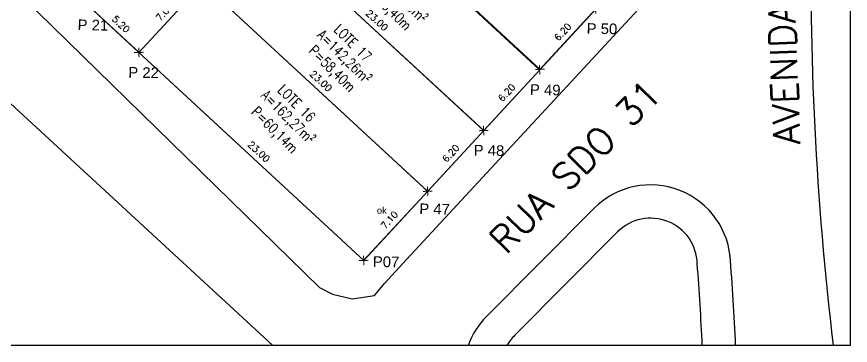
# Model space of a CAD drawing. Header units: millimetres. Extents: x 3076 to 3201, y 1450 to 1555.
# Drawn here: x 3138.8 to 3201.4, y 1450.1 to 1474.7 of the extents above; entities that cross this region are included whole.
import ezdxf
from ezdxf.enums import TextEntityAlignment as Align

# ---------------------------------------------------------------- set-up
doc = ezdxf.new("R2010")
doc.units = ezdxf.units.MM
doc.layers.get('Defpoints').update_dxf_attribs({"color": 250, "true_color": 0x323232})
for name, color, linetype in [('AMARELO', 2, 'Continuous'), ('CINZA', 8, 'Continuous'), ('COD_PONTO', 7, 'Continuous'), ('cotas', 4, 'Continuous'), ('MAGENTA', 6, 'Continuous'), ('MEIO FIO', 8, 'Continuous'), ('QD_LOTE', 1, 'Continuous')]:
    doc.layers.add(name, color=color, linetype=linetype)
doc.layers.add('PONTOS', color=7, linetype='Continuous', lineweight=0)
doc.styles.add('arcad1', font='romans.shx')
doc.styles.add('COTA250', font='ROMANS.SHX', dxfattribs={"height": 0.5})
doc.styles.get("Standard").update_dxf_attribs({"font": 'arial.ttf'})
doc.dimstyles.new('COTA250', dxfattribs={"dimtxt": 0.5, "dimasz": 0.5, "dimexe": 0.05, "dimexo": 0.95, "dimgap": 0.4, "dimtad": 1, "dimzin": 4, "dimdsep": 46, "dimtxsty": 'COTA250', "dimblk": 'ARCHTICK', "dimcen": -0.1, "dimdle": 0.05, "dimse1": 1, "dimse2": 1, "dimclrd": 8, "dimclre": 3, "dimclrt": 2, "dimadec": 0, "dimazin": 0, "dimtfac": 1, "dimtix": 1, "dimtmove": 2, "dimatfit": 3, "dimldrblk": 'ARCHTICK', "dimfxl": 1, "dimtvp": 0.125, "dimtolj": 1, "dimtzin": 4, "dimarcsym": 0})

# ---------------------------------------------------------------- blocks, each defined once
blk = doc.blocks.new('_ArchTick')
at = {"color": 0, "linetype": 'ByBlock', "const_width": 0.15}
blk.add_lwpolyline([(-0.5, -0.5), (0.5, 0.5)], dxfattribs=at)
blk = doc.blocks.new('*D171')
at = {"layer": 'cotas', "color": 8, "lineweight": -2, "transparency": 16777216}
blk.add_line((3144.164, 1475.622), (3148.053, 1472.02), dxfattribs=at)
at = {"layer": 'Defpoints', "color": 0, "transparency": 16777216}
for p in [(3144.262, 1475.654), (3148.017, 1472.054), (3148.017, 1472.054)]:
    blk.add_point(p, dxfattribs=at)
at = {"layer": 'cotas', "color": 8, "lineweight": -2, "transparency": 16777216, "xscale": 0.5, "yscale": 0.5, "zscale": 0.5}
for p, rotation in [((3144.201, 1475.588), 137.1981302917409), ((3148.017, 1472.054), 317.1981302917409)]:
    blk.add_blockref('_ArchTick', p, dxfattribs=dict(at, rotation=rotation))
at = {"layer": 'cotas', "color": 2, "transparency": 16777216, "insert": (3146.551, 1474.298), "char_height": 0.5, "attachment_point": 5, "rotation": 317.19813, "style": 'COTA250'}
blk.add_mtext('\\A1; 5.20', dxfattribs=at)
blk = doc.blocks.new('*D172')
at = {"layer": 'cotas', "color": 8, "lineweight": -2, "transparency": 16777216}
blk.add_line((3147.98, 1472.088), (3164.928, 1456.393), dxfattribs=at)
at = {"layer": 'Defpoints', "color": 0, "transparency": 16777216}
for p in [(3148.017, 1472.054), (3164.892, 1456.427, -0.281), (3164.892, 1456.427)]:
    blk.add_point(p, dxfattribs=at)
at = {"layer": 'cotas', "color": 8, "lineweight": -2, "transparency": 16777216, "xscale": 0.5, "yscale": 0.5, "zscale": 0.5}
for p, rotation in [((3148.017, 1472.054), 137.1981302917409), ((3164.892, 1456.427), 317.1981302917409)]:
    blk.add_blockref('_ArchTick', p, dxfattribs=dict(at, rotation=rotation))
at = {"layer": 'cotas', "color": 2, "transparency": 16777216, "insert": (3156.896, 1464.717), "char_height": 0.5, "attachment_point": 5, "rotation": 317.19813, "style": 'COTA250'}
blk.add_mtext('\\A1; 23.00', dxfattribs=at)
blk = doc.blocks.new('*D133')
at = {"layer": 'cotas', "color": 8, "lineweight": -2, "transparency": 16777216}
blk.add_line((3147.983, 1472.018), (3152.838, 1477.275), dxfattribs=at)
at = {"layer": 'Defpoints', "color": 0, "transparency": 16777216}
for p in [(3152.805, 1477.238), (3152.805, 1477.238), (3148.017, 1472.054)]:
    blk.add_point(p, dxfattribs=at)
at = {"layer": 'cotas', "color": 8, "lineweight": -2, "transparency": 16777216, "xscale": 0.5, "yscale": 0.5, "zscale": 0.5}
for p, rotation in [((3152.805, 1477.238), 47.27451773214981), ((3148.017, 1472.054), 227.2745177321498)]:
    blk.add_blockref('_ArchTick', p, dxfattribs=dict(at, rotation=rotation))
at = {"layer": 'cotas', "color": 2, "transparency": 16777216, "insert": (3149.933, 1475.087), "char_height": 0.5, "attachment_point": 5, "rotation": 47.27452, "style": 'COTA250'}
blk.add_mtext('\\A1;7.04', dxfattribs=at)
blk = doc.blocks.new('*D137')
at = {"layer": 'cotas', "color": 8, "lineweight": -2, "transparency": 16777216}
blk.add_line((3164.858, 1456.39), (3169.718, 1461.666), dxfattribs=at)
at = {"layer": 'Defpoints', "color": 0, "transparency": 16777216}
for p in [(3169.684, 1461.629), (3169.684, 1461.629), (3164.892, 1456.427, -0.281)]:
    blk.add_point(p, dxfattribs=at)
at = {"layer": 'cotas', "color": 8, "lineweight": -2, "transparency": 16777216, "xscale": 0.5, "yscale": 0.5, "zscale": 0.5}
for p, rotation in [((3169.684, 1461.629), 47.35144742107546), ((3164.892, 1456.427), 227.3514474210755)]:
    blk.add_blockref('_ArchTick', p, dxfattribs=dict(at, rotation=rotation))
at = {"layer": 'cotas', "color": 2, "transparency": 16777216, "insert": (3166.81, 1459.468), "char_height": 0.5, "attachment_point": 5, "rotation": 47.35145, "style": 'COTA250'}
blk.add_mtext('\\A1;7.10', dxfattribs=at)
blk = doc.blocks.new('*D138')
at = {"layer": 'cotas', "color": 8, "lineweight": -2, "transparency": 16777216}
blk.add_line((3169.65, 1461.592), (3173.918, 1466.226), dxfattribs=at)
at = {"layer": 'Defpoints', "color": 0, "transparency": 16777216}
for p in [(3173.884, 1466.189), (3173.884, 1466.189), (3169.684, 1461.629)]:
    blk.add_point(p, dxfattribs=at)
at = {"layer": 'cotas', "color": 8, "lineweight": -2, "transparency": 16777216, "xscale": 0.5, "yscale": 0.5, "zscale": 0.5}
for p, rotation in [((3173.884, 1466.189), 47.35144743456223), ((3169.684, 1461.629), 227.3514474345622)]:
    blk.add_blockref('_ArchTick', p, dxfattribs=dict(at, rotation=rotation))
at = {"layer": 'cotas', "color": 2, "transparency": 16777216, "insert": (3171.306, 1464.349), "char_height": 0.5, "attachment_point": 5, "rotation": 47.35145, "style": 'COTA250'}
blk.add_mtext('\\A1; 6.20', dxfattribs=at)
blk = doc.blocks.new('*D139')
at = {"layer": 'cotas', "color": 8, "lineweight": -2, "transparency": 16777216}
blk.add_line((3173.85, 1466.152), (3178.119, 1470.786), dxfattribs=at)
at = {"layer": 'Defpoints', "color": 0, "transparency": 16777216}
for p in [(3178.085, 1470.749), (3178.085, 1470.749), (3173.884, 1466.189)]:
    blk.add_point(p, dxfattribs=at)
at = {"layer": 'cotas', "color": 8, "lineweight": -2, "transparency": 16777216, "xscale": 0.5, "yscale": 0.5, "zscale": 0.5}
for p, rotation in [((3178.085, 1470.749), 47.35144743456223), ((3173.884, 1466.189), 227.3514474345622)]:
    blk.add_blockref('_ArchTick', p, dxfattribs=dict(at, rotation=rotation))
at = {"layer": 'cotas', "color": 2, "transparency": 16777216, "insert": (3175.506, 1468.91), "char_height": 0.5, "attachment_point": 5, "rotation": 47.35145, "style": 'COTA250'}
blk.add_mtext('\\A1; 6.20', dxfattribs=at)
blk = doc.blocks.new('*D140')
at = {"layer": 'cotas', "color": 8, "lineweight": -2, "transparency": 16777216}
blk.add_line((3178.051, 1470.713), (3182.319, 1475.346), dxfattribs=at)
at = {"layer": 'Defpoints', "color": 0, "transparency": 16777216}
for p in [(3182.285, 1475.31), (3182.285, 1475.31), (3178.085, 1470.749)]:
    blk.add_point(p, dxfattribs=at)
at = {"layer": 'cotas', "color": 8, "lineweight": -2, "transparency": 16777216, "xscale": 0.5, "yscale": 0.5, "zscale": 0.5}
for p, rotation in [((3182.285, 1475.31), 47.35144743456223), ((3178.085, 1470.749), 227.3514474345622)]:
    blk.add_blockref('_ArchTick', p, dxfattribs=dict(at, rotation=rotation))
at = {"layer": 'cotas', "color": 2, "transparency": 16777216, "insert": (3179.707, 1473.47), "char_height": 0.5, "attachment_point": 5, "rotation": 47.35145, "style": 'COTA250'}
blk.add_mtext('\\A1; 6.20', dxfattribs=at)
blk = doc.blocks.new('*D143')
at = {"layer": 'cotas', "color": 8, "lineweight": -2, "transparency": 16777216}
blk.add_line((3152.768, 1477.272), (3169.72, 1461.595), dxfattribs=at)
at = {"layer": 'Defpoints', "color": 0, "transparency": 16777216}
for p in [(3152.805, 1477.238), (3169.684, 1461.629), (3169.684, 1461.629)]:
    blk.add_point(p, dxfattribs=at)
at = {"layer": 'cotas', "color": 8, "lineweight": -2, "transparency": 16777216, "xscale": 0.5, "yscale": 0.5, "zscale": 0.5}
for p, rotation in [((3152.805, 1477.238), 137.2380983801212), ((3169.684, 1461.629), 317.2380983801212)]:
    blk.add_blockref('_ArchTick', p, dxfattribs=dict(at, rotation=rotation))
at = {"layer": 'cotas', "color": 2, "transparency": 16777216, "insert": (3161.685, 1469.911), "char_height": 0.5, "attachment_point": 5, "rotation": 317.2381, "style": 'COTA250'}
blk.add_mtext('\\A1;23.00', dxfattribs=at)
blk = doc.blocks.new('*D144')
at = {"layer": 'cotas', "color": 8, "lineweight": -2, "transparency": 16777216}
blk.add_line((3156.974, 1481.827), (3173.921, 1466.155), dxfattribs=at)
at = {"layer": 'Defpoints', "color": 0, "transparency": 16777216}
for p in [(3157.011, 1481.793), (3173.884, 1466.189), (3173.884, 1466.189)]:
    blk.add_point(p, dxfattribs=at)
at = {"layer": 'cotas', "color": 8, "lineweight": -2, "transparency": 16777216, "xscale": 0.5, "yscale": 0.5, "zscale": 0.5}
for p, rotation in [((3157.011, 1481.793), 137.2380983799187), ((3173.884, 1466.189), 317.2380983799188)]:
    blk.add_blockref('_ArchTick', p, dxfattribs=dict(at, rotation=rotation))
at = {"layer": 'cotas', "color": 2, "transparency": 16777216, "insert": (3165.889, 1474.468), "char_height": 0.5, "attachment_point": 5, "rotation": 317.2381, "style": 'COTA250'}
blk.add_mtext('\\A1;23.00', dxfattribs=at)
blk = doc.blocks.new('*D145')
at = {"layer": 'cotas', "color": 8, "lineweight": -2, "transparency": 16777216}
blk.add_line((3161.215, 1486.418), (3178.155, 1470.752), dxfattribs=at)
at = {"layer": 'Defpoints', "color": 0, "transparency": 16777216}
for p in [(3161.218, 1486.348), (3178.085, 1470.749), (3178.119, 1470.786)]:
    blk.add_point(p, dxfattribs=at)
at = {"layer": 'cotas', "color": 8, "lineweight": -2, "transparency": 16777216, "xscale": 0.5, "yscale": 0.5, "zscale": 0.5}
for p, rotation in [((3161.252, 1486.384), 137.2380983803075), ((3178.119, 1470.786), 317.2380983803075)]:
    blk.add_blockref('_ArchTick', p, dxfattribs=dict(at, rotation=rotation))
at = {"layer": 'cotas', "color": 2, "transparency": 16777216, "insert": (3170.126, 1479.062), "char_height": 0.5, "attachment_point": 5, "rotation": 317.2381, "style": 'COTA250'}
blk.add_mtext('\\A1;23.00', dxfattribs=at)

msp = doc.modelspace()

# ---------------------------------------------------------------- linework, layer by layer
at = {"layer": 'CINZA'}
for p, q in [((3128.013, 1487.301, -0.76), (3161.572, 1454.395, -0.509)), ((3158.057, 1450.05, 0.046), (3134.721, 1471.603, -0.485)), ((3182.158, 1460.332), (3174.099, 1452.216)), ((3183.932, 1458.57), (3176.225, 1450.81)), ((3166.436, 1454.689, -0.509), (3167.789, 1456.17, -0.527)), ((3161.572, 1454.395, -0.509), (3162.558, 1453.895, -0.518)), ((3165.686, 1453.804, -0.605), (3166.436, 1454.689, -0.509)), ((3162.558, 1453.895, -0.518), (3164.018, 1453.537, -0.57)), ((3164.018, 1453.537, -0.57), (3165.686, 1453.804, -0.605))]:
    msp.add_line(p, q, dxfattribs=at)
for centre, radius, start, end in [((3434.936, 1478.19), 236.5, 170.91984, 186.83351), ((3186.415, 1456.104), 6, 1.86183, 135.20132), ((3186.415, 1456.104), 3.5, 1.07588, 135.20132), ((2996.489, 1441.248), 196.5, 2.56755, 4.55242), ((2996.489, 1441.248), 194, 2.60066, 4.41148), ((3178.357, 1447.989), 6, 135.20132, 159.90395), ((3179.064, 1447.991), 4, 135.20132, 149.01783)]:
    msp.add_arc(centre, radius, start, end, dxfattribs=at)
at = {"layer": 'MEIO FIO'}
msp.add_polyline3d([(3167.789, 1456.17, -0.527), (3188.65, 1478.728, -0.402), (3189.776, 1480.233, -0.376), (3190.277, 1481.3, -0.33), (3190.783, 1501.199, -0.355), (3190.772, 1501.982, -0.312), (3190.565, 1502.982, -0.314), (3190.36, 1503.418, -0.255), (3189.957, 1504.449, -0.221), (3189.172, 1505.585, -0.204), (3188.643, 1506.121, -0.21), (3135.71, 1555.5, 0.512)], dxfattribs=at)
at = {"layer": 'PONTOS'}
for p in [(3148.017, 1472.054), (3178.085, 1470.749), (3173.884, 1466.189), (3169.684, 1461.629), (3164.892, 1456.427, -0.281)]:
    msp.add_point(p, dxfattribs=at)
at = {"layer": 'QD_LOTE'}
for p, q in [((3178.085, 1470.749), (3161.218, 1486.348)), ((3173.884, 1466.189), (3157.011, 1481.793)), ((3169.684, 1461.629), (3152.805, 1477.238))]:
    msp.add_line(p, q, dxfattribs=at)
msp.add_lwpolyline([(3075.725, 1450.05), (3075.725, 1555.5), (3201.399, 1555.5), (3201.399, 1450.05)], close=True, dxfattribs=at)
for points in [[(3188.528, 1502.841), (3188.057, 1481.576), (3164.892, 1456.427), (3090.787, 1525.053), (3107.75, 1543.418), (3154.707, 1499.932), (3171.685, 1518.282), (3188.528, 1502.841)], [(3148.017, 1472.054), (3165.025, 1490.47)]]:
    msp.add_lwpolyline(points, dxfattribs=at)

# ---------------------------------------------------------------- texts
at = {"layer": 'AMARELO', "ltscale": 2, "style": 'arcad1'}
for s, rotation, p in [('AVENIDA THALES BEZERRA VERAS', 92.19464, (3195.786, 1487.368, -0.067)), ('RUA SDO 31', 45.3265, (3180.748, 1463.486, -0.067))]:
    msp.add_text(s, height=2, rotation=rotation, dxfattribs=at).set_placement(p, align=Align.MIDDLE_CENTER)
at = {"layer": 'AMARELO', "linetype": 'Continuous', "style": 'arcad1', "width": 0.8}
for s, p in [('A=142,26m²', (3167.649, 1476.31)), ('P=58,40m', (3166.749, 1475.471, 61.99)), ('A=142,26m²', (3163.437, 1471.75, 0)), ('P=58,40m', (3162.538, 1470.838, 61.99)), ('A=162,27m²', (3159.223, 1467.213)), ('P=60,14m', (3158.223, 1466.244))]:
    msp.add_text(s, height=0.768, rotation=315, dxfattribs=at).set_placement(p, align=Align.MIDDLE_CENTER)
at = {"layer": 'COD_PONTO'}
for s, p in [('P 21', (3143.422, 1474.136)), ('P 50', (3181.614, 1473.859, -0.112)), ('P 22', (3147.227, 1470.568)), ('P 49', (3177.36, 1469.269, 0.001)), ('P 48', (3173.14, 1464.715, -0.002)), ('P 47', (3169.059, 1460.313, -0.281)), ('P07', (3165.574, 1456.347, -0.281))]:
    msp.add_text(s, height=0.8, rotation=359, dxfattribs=at).set_placement(p, align=Align.MIDDLE_LEFT)
at = {"layer": 'Defpoints'}
msp.add_text('ok', height=0.5, dxfattribs=at).set_placement((3165.878, 1460.187), align=Align.MIDDLE_LEFT)
at = {"layer": 'MAGENTA', "linetype": 'Continuous', "style": 'arcad1', "width": 0.8}
for s, p in [('LOTE 17', (3164.071, 1472.777, 0)), ('LOTE 16', (3159.856, 1468.24))]:
    msp.add_text(s, height=0.768, rotation=315, dxfattribs=at).set_placement(p, align=Align.MIDDLE_CENTER)

# ---------------------------------------------------------------- dimensions: what is measured, and where the dimension line sits
at = {"layer": 'cotas'}
for p1, p2, distance, text, picture, middle in [((3161.218, 1486.348), (3178.085, 1470.749), 0.05, '23.00', '*D145', (3170.126, 1479.062)), ((3157.011, 1481.793), (3173.884, 1466.189), 0, '23.00', '*D144', (3165.889, 1474.468)), ((3148.017, 1472.054), (3152.805, 1477.238), 0, '7.04', '*D133', (3149.933, 1475.087)), ((3152.805, 1477.238), (3169.684, 1461.629), 0, '23.00', '*D143', (3161.685, 1469.911)), ((3164.892, 1456.427, -0.281), (3169.684, 1461.629), 0, '7.10', '*D137', (3166.81, 1459.468))]:
    dim = msp.add_aligned_dim(p1=p1, p2=p2, distance=distance, text=text, dimstyle='COTA250', override={"dimpost": ' <>'}, dxfattribs=at)
    dim.commit()
    dim.dimension.update_dxf_attribs({"geometry": picture, "text_midpoint": middle})
for base, p1, p2, angle, picture, middle in [((3148.017, 1472.054), (3144.262, 1475.654), (3148.017, 1472.054), 137.19813, '*D171', (3146.551, 1474.298)), ((3182.285, 1475.31), (3178.085, 1470.749), (3182.285, 1475.31), 227.35145, '*D140', (3179.707, 1473.47)), ((3164.892, 1456.427), (3148.017, 1472.054), (3164.892, 1456.427, -0.281), 137.19813, '*D172', (3156.896, 1464.717)), ((3178.085, 1470.749), (3173.884, 1466.189), (3178.085, 1470.749), 227.35145, '*D139', (3175.506, 1468.91)), ((3173.884, 1466.189), (3169.684, 1461.629), (3173.884, 1466.189), 227.35145, '*D138', (3171.306, 1464.349))]:
    dim = msp.add_linear_dim(base=base, p1=p1, p2=p2, angle=angle, dimstyle='COTA250', override={"dimpost": ' <>'}, dxfattribs=at)
    dim.commit()
    dim.dimension.update_dxf_attribs({"geometry": picture, "text_midpoint": middle})

doc.saveas('drawing.dxf')
